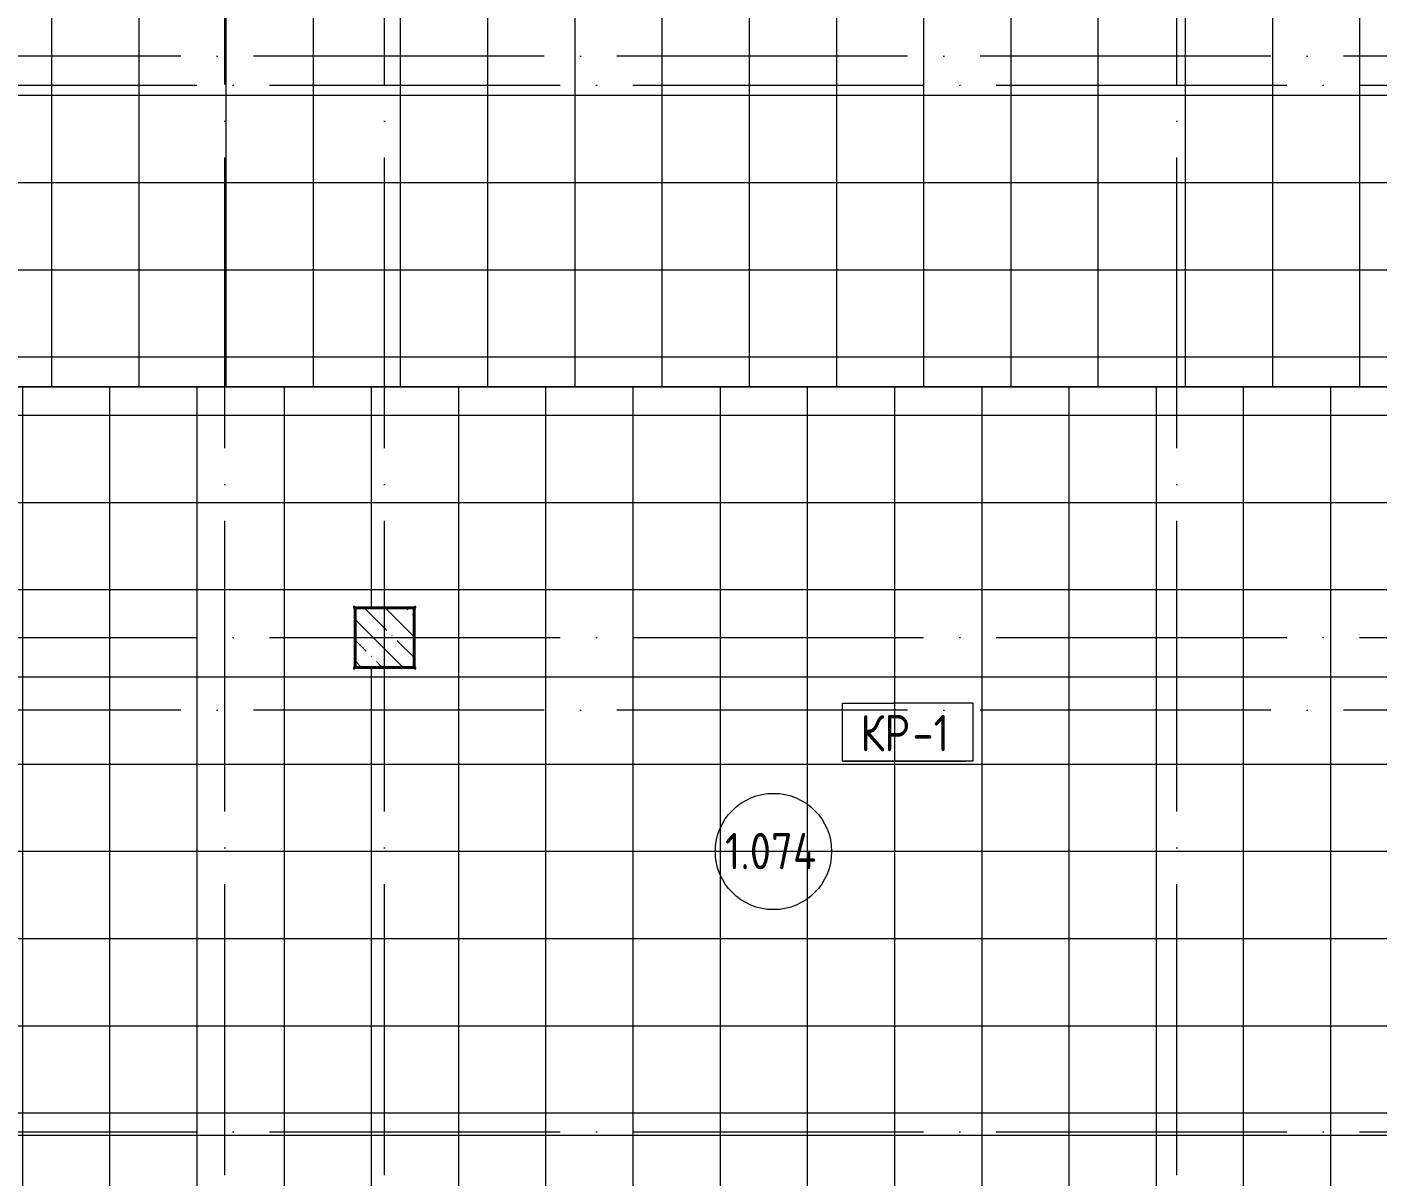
# Model space of a CAD drawing. Header units: millimetres. Extents: x -4370 to 196781, y -4577 to 61202.
# Drawn here: x 122789 to 132085, y 18915 to 26825 of the extents above; entities that cross this region are included whole.
import ezdxf

# ---------------------------------------------------------------- set-up
doc = ezdxf.new("R2010")
doc.units = ezdxf.units.MM
doc.linetypes.add('ADSK_Линия сетки', pattern=[2500, 2000, -250, 0, -250])
for name, color, linetype, lineweight in [('A-AREA-____-IDEN', 2, 'Continuous', 20), ('A-FLOR-____-IDEN', 11, 'Continuous', 20), ('A-FLOR-____-OTLN', 192, 'Continuous', 9), ('A-FLOR-____-PATT', 8, 'Continuous', 9), ('A-WALL-____-PATT', 111, 'Continuous', 9), ('A-WALL-FNSH-MCUT', 113, 'Continuous', 9), ('S-COLS-____-MCUT', 52, 'Continuous', 9), ('S-COLS-____-OTLN', 52, 'Continuous', 9), ('S-GRID-____-OTLN', 1, 'Continuous', 9)]:
    doc.layers.add(name, color=color, linetype=linetype, lineweight=lineweight)
doc.styles.add('GOST Common_1', font='GOST_Common.ttf', dxfattribs={"width": 0.9, "height": 250})

# ---------------------------------------------------------------- blocks, each defined once
blk = doc.blocks.new('BSC_Колонна _Прямоугольная - 400x400-V43-О_АИ_ПП_0_000_Целиком')
at = {"layer": 'S-COLS-____-OTLN', "lineweight": 5}
h = blk.add_hatch(dxfattribs=at)
h.set_pattern_fill('FP_72', color=256, style=0, pattern_type=2)
h.set_pattern_definition([(135, (-125249.98, -22625), (-142.5612, -142.5612), []), (135, (-125107.42, -22625), (-142.5612, -142.5612), [252.016, -50.403, 3.353, -47.05])])
h.paths.add_polyline_path([(200, -200), (200, 200), (-200, 200), (-200, -200)])
at = {"layer": 'S-COLS-____-MCUT', "color": 130, "lineweight": 25}
for p, q in [((200, 200), (-200, 200)), ((-200, 200), (-200, -200)), ((200, -200), (200, 200)), ((-200, -200), (200, -200))]:
    blk.add_line(p, q, dxfattribs=at)
blk = doc.blocks.new('0083_СОШ675_АР_R22_rvt-1-О_АИ_ПП_0_000_Целиком')
at = {"layer": 'S-COLS-____-OTLN', "color": 90, "lineweight": 9}
blk.add_blockref('BSC_Колонна _Прямоугольная - 400x400-V43-О_АИ_ПП_0_000_Целиком', (125250, 22625), dxfattribs=at)
blk = doc.blocks.new('BSC_Колонна _Прямоугольная - ПР-1_Профиль торцевой для плитки-3454341-О_АИ_ПП_0_000_Целиком')
at = {"layer": 'S-COLS-____-MCUT'}
for p, q in [((5, 5), (-5, 5)), ((-5, 5), (-5, -5)), ((5, -5), (5, 5)), ((-5, -5), (5, -5))]:
    blk.add_line(p, q, dxfattribs=at)
blk = doc.blocks.new('ADSK_Марка_Перекрытие - Типоразмер_ADSK_Марка-158127-О_АИ_ПП_0_000_Целиком')
at = {"layer": 'A-FLOR-____-IDEN'}
for p, q in [((-4.5, 4), (-1, 4)), ((-4.5, 0), (-4.5, 4)), ((4.5, 4), (-1, 4)), ((4.5, 0), (4.5, 4)), ((4.5, 0), (-4.5, 0)), ((-4.5, 0), (4, 0))]:
    blk.add_line(p, q, dxfattribs=at)
blk = doc.blocks.new('ADSK_Марка_Помещение_ОдноЗначение - Номер-159740-О_АИ_ПП_0_000_Целиком')
at = {"layer": 'A-AREA-____-IDEN'}
blk.add_circle((0, 0), 4, dxfattribs=at)

msp = doc.modelspace()

# ---------------------------------------------------------------- hatches: boundary and pattern name
at = {"layer": 'A-FLOR-____-PATT'}
h = msp.add_hatch(dxfattribs=at)
h.set_pattern_fill('FP_139', color=256, style=0, pattern_type=2)
h.set_pattern_definition([(90, (122360, 37155), (-600, 4e-14), []), (180, (122360, 37155), (-7e-14, -600), [])])
h.paths.add_polyline_path([(123701.532826, 24349.999414), (136485, 24350.000586), (136485, 24850.000586), (136500, 24850.000586), (136500, 24859.999414), (136700, 24859.999414), (136700, 27059.999414), (136500, 27059.999414), (136500, 27050.000586), (136485, 27050.99042), (136485, 28110.000586), (136299.978078, 28110.000586), (136299.978078, 28125), (135049.978078, 28125), (135049.978078, 28110.000586), (132950, 28110.000586), (132950, 28125), (130960, 28125), (130960, 28110.000586), (125085, 28110.000586), (125085, 27805.000984), (125080, 27804.349189), (125080, 27795.00157), (125070, 27795.00157), (125070, 27790.00157), (124330, 27790.00157), (124330, 27795.00157), (124320, 27795.000984), (124320, 27805.000984), (124315, 27805.85356), (124315, 28110.00157), (124049.978078, 28110.00157), (124049.978078, 28115.00157), (124039.978078, 28115.00157), (124039.978078, 28125.000984), (120145.5, 28125.000984), (120145.5, 28115.00157), (118690, 28115.00157), (118690, 34860.000586), (118320, 34860.000586), (118320, 34865.000586), (118310, 34865.000586), (118310, 34875), (118300, 34875), (118300, 36475), (118310, 36475.000586), (118310, 36485.000586), (118320, 36485.000586), (118320, 36490.000586), (118690, 36490.000586), (118690, 43524.999414), (118700, 43524.999414), (118699.978078, 44624.999414), (118690, 44624.999414), (118690.939069, 45335), (120047.499009, 45335), (120047.499009, 45325), (124030, 45324.999414), (124030, 45334.968424), (124045, 45334.96901), (124045, 45339.96901), (130949.978078, 45339.96901), (130949.978078, 45324.999414), (132949.978078, 45324.999414), (132949.978078, 45339.96901), (136485, 45340.004013), (136485, 45809.999414), (136699.978078, 45809.999414), (136699.978078, 48009.999414), (136485, 48009.999414), (136485, 48583.136009), (136480, 48583.136009), (136480, 49030.001172), (136059.997172, 49030.001172), (136059.997172, 49035.001172), (134324.978078, 49035.001172), (134324.978078, 49050.000586), (133224.978078, 49050.000586), (133224.978078, 49035.001172), (131950, 49035.001172), (131950, 49050.000586), (130850, 49050.000586), (130850, 49035.001172), (129820, 49035.001172), (129819.973332, 49250.000586), (128720, 49250.000586), (128720, 49035.001172), (115339.978078, 49035.001172), (115339.978078, 47039.5), (115125, 47039.5), (115125, 45939.5), (115339.978078, 45939.5), (115339.978078, 45525), (115334.978078, 45524.408705), (115334.978078, 45515), (115324.978078, 45515), (115324.978078, 45510), (114265.000586, 45510), (114265.000586, 45324.999414), (114260.000586, 45324.999414), (114260.000586, 45315.000586), (114250.000586, 45315.000586), (114249.978078, 45310.000586), (113849.978078, 45310.000586), (113849.978078, 43335.193215), (115335, 43335.193215), (115334.01456, 39765.02363), (113849.978078, 39765.02363), (113850.899223, 35984.940919), (114259.978078, 35984.940919), (114259.978078, 35565), (114060.000586, 35565), (114060.000586, 32734.968424), (114259.978078, 32734.968424), (114259.978078, 32315), (114060.000586, 32315), (114060.000586, 28535), (114259.978664, 28534.382301), (114259.978664, 28115), (114060.000586, 28115), (114060.000586, 24375), (114585, 24375), (114585, 24350), (116575, 24349.999414), (116575, 24375), (118699.978078, 24375), (118699.978078, 24435.000398), (118799.978078, 24435.000398), (118799.978078, 24375), (121200, 24375), (121200, 24360), (121215, 24360), (121215, 24350), (121217.736766, 24349.999414)])
h.paths.add_polyline_path([(118700, 28035.000398), (118699.978078, 28035.000398), (118700, 28105.000984), (118799.978078, 28105.000984), (118799.978078, 28035.000398), (118705, 28035.000398)])
h.paths.add_polyline_path([(113373.815688, 35984.940919), (113799.978078, 35984.940919), (113798.859805, 39765.02363), (112925.000848, 39765.02363), (112924.950825, 39975.023044), (111824.978078, 39975.023044), (111824.978078, 39765.02363), (111475, 39765.02363), (111474.992967, 39975.023044), (110375, 39975.023044), (110375, 39780.02363), (110425, 39780.02363), (110425, 39765.02363), (109080.000848, 39765.02363), (109080.000848, 39494.940333), (108870.000848, 39494.940333), (108870.000848, 36794.940333), (109130.000848, 36794.940333), (109130.000848, 36804.940919), (110600.000586, 36804.940919), (110600.000586, 35984.940919), (113341.034602, 35984.940919)])
h.paths.add_polyline_path([(113766.348585, 43335.193215), (113799.978078, 43335.193215), (113799.978078, 45310.000586), (113400.000586, 45310.000586), (113399.978078, 45315.000586), (113390.000586, 45315.000586), (113390.000586, 45325.000586), (113385.000586, 45324.999414), (113385.000586, 45510.000586), (112075, 45509.810247), (112075, 45245.037726), (112065, 45245.037726), (112065, 43545.037726), (112075, 43545.037726), (112075, 43335.193215), (112524.450555, 43335.193215)])
h = msp.add_hatch(dxfattribs=at)
h.set_pattern_fill('FP_137', color=256, style=0, pattern_type=2)
h.set_pattern_definition([(90, (128760, 21755), (-600, 4e-14), []), (180, (128760, 21755), (-7e-14, -600), [])])
h.paths.add_polyline_path([(132285, 19199.999414), (132285, 19440), (132484.978078, 19440), (132484.978078, 20184.999414), (132499.978078, 20184.999414), (132499.978078, 21284.999414), (132484.978078, 21284.999414), (132484.978078, 22410.000586), (132300, 22410.000586), (132299.978078, 22415.000586), (132290, 22415.000586), (132290, 22425), (132285, 22425.875912), (132285, 23025), (132290, 23025.000586), (132290, 23035.000586), (132300, 23035.000586), (132300, 23040.000586), (135215, 23040.000586), (135215, 23025), (136265, 23025), (136265, 23040.000586), (136485, 23040.000586), (136485, 24349.999414), (121215, 24349.999414), (121215, 22840), (121399.978078, 22840), (121399.978078, 22835), (121409.978078, 22835), (121409.978078, 22825), (121414.978078, 22824.999414), (121414.978078, 22425), (121409.978078, 22425), (121409.978078, 22415), (121399.978078, 22415), (121399.978078, 22410), (121215.001, 22410), (121215.001, 22054.999414), (121200.001, 22054.999414), (121200.001, 20004.999414), (121215.001, 20004.999414), (121215.001, 19440.000586), (121399.978078, 19440.000586), (121399.978078, 19435.000586), (121409.978078, 19435.000586), (121409.978078, 19425.000586), (121414.978078, 19424.999414), (121414.978078, 19199.999414), (131152.921007, 19199.999414)])
h.paths.add_polyline_path([(125459.978078, 22410), (125454.978078, 22410), (125454.978078, 22415), (125045, 22414.874993), (125045, 22410), (125035, 22410), (125035, 22420), (125040, 22420), (125040, 22830), (125035, 22830.941556), (125035, 22840), (125045, 22840), (125045, 22835), (125454.978078, 22835.125007), (125454.978078, 22840), (125464.978078, 22840), (125464.978078, 22830), (125459.978078, 22830), (125460.620153, 22420), (125464.978078, 22420), (125464.978078, 22410)])
h = msp.add_hatch(dxfattribs=at)
h.set_pattern_fill('FP_136', color=256, style=0, pattern_type=2)
h.set_pattern_definition([(90, (126960, 14637.5), (-600, 4e-14), []), (180, (126960, 14637.5), (-7e-14, -600), [])])
h.paths.add_polyline_path([(121950.001172, 10025.000586), (124685.001172, 10025.000586), (124685.001172, 10225.000586), (124690.001172, 10225.000586), (124690.001172, 10240.000586), (125035, 10240.000586), (125035, 10425), (125040, 10425.000586), (125040, 10435.000586), (125050, 10435.000586), (125050, 10440.000586), (125235, 10440.000586), (125235.010844, 10435.000586), (125245, 10435.000586), (125245, 10425), (125250, 10425.000586), (125250, 12545), (125235, 12545), (125235, 15710.000586), (125049.978078, 15710.000586), (125049.784291, 15715.000586), (125039.978078, 15715.000586), (125039.978078, 15725.000586), (125034.978078, 15725.000586), (125034.978078, 16124.999414), (125039.978078, 16125), (125039.978078, 16135), (125049.978078, 16135), (125049.978078, 16140), (125610, 16140), (125610, 16134.999414), (125660, 16134.999414), (125660, 16084.999414), (126325, 16084.999414), (126325, 16134.999414), (126375, 16134.999414), (126375, 16012.499414), (126422, 16012.499414), (126422, 15979.999414), (128528, 15979.999414), (128528, 16012.499414), (128575, 16012.499414), (128575, 16134.999414), (128625, 16134.999414), (128625, 16097.999414), (129325, 16097.999414), (129325, 16134.999414), (129375, 16134.999414), (129375, 16012.499414), (129422, 16012.499414), (129422, 15979.999414), (131528, 15979.999414), (131528, 16012.499414), (131575, 16012.499414), (131575, 16134.999414), (131625, 16134.999414), (131625, 16084.999414), (132079.978078, 16084.999414), (132079.978078, 16134.999414), (132129.978078, 16134.999414), (132130.857536, 16140), (132285, 16140), (132285, 17285.000586), (132300, 17285.000586), (132300, 16140), (132484.978078, 16140), (132484.978078, 19010.000586), (132300, 19010.000586), (132299.978078, 18895), (132285, 18895), (132285, 19199.999414), (121414.978078, 19199.999414), (121414.978078, 19010), (121215, 19010), (121215, 16140), (121399.999886, 16140), (121400, 16135), (121410, 16135), (121410, 16125), (121415, 16124.999414), (121415, 15724.502055), (121410, 15724.500586), (121410, 15714.500586), (121400, 15714.500586), (121398.921975, 15709.500586), (121200, 15709.5), (121200, 15724.5), (121197, 15724.5), (121197, 10425), (121200, 10425), (121200, 10429.5), (121210, 10429.621636), (121210, 10435), (121215, 10435), (121215, 10440), (121399.978078, 10440), (121399.978078, 10435), (121409.978078, 10435), (121409.978078, 10425), (121414.978078, 10424.999414), (121414.978078, 10240.000586), (121910.001172, 10240.000586), (121910.001172, 10225.000586), (121915.001172, 10225.000586), (121915.001172, 10025.000586), (121940.001172, 10025.000586)])
h.paths.add_polyline_path([(121896.001172, 10025.000586), (121900.001133, 10025.000586), (121900.000586, 10225), (121896.001172, 10225.000586), (121896.001172, 10085)])
h.paths.add_polyline_path([(125099.978078, 12945.000001), (124999.978078, 12945.000001), (124999.978078, 13145.000001), (125099.978078, 13145.000001)])
h.paths.add_polyline_path([(125620, 15925), (126350, 15925), (126350, 15927.999414), (125610, 15927.999414), (125610, 15925)])
h.paths.add_polyline_path([(131615, 15925), (131615, 15927.999414), (131585, 15927.999414), (131585, 15925), (131611.000039, 15925)])
h.paths.add_polyline_path([(132114.978078, 15925), (132129.978078, 15925), (132129.978078, 15927.999414), (132089.978078, 15927.999414), (132089.978078, 15925)])
h.paths.add_polyline_path([(128600, 15925), (128615, 15925), (128615, 15927.999414), (128600, 15927.999414)])
h.paths.add_polyline_path([(129350, 15925), (129350, 15927.999414), (129335, 15927.999414), (129335, 15925)])
h.paths.add_polyline_path([(131625, 15979.999414), (131625, 15984.999414), (131615, 15984.999414), (131615, 15979.999414)])
at = {"layer": 'A-WALL-____-PATT'}
for points in [[(125049.978078, 22825), (125449.978078, 22825), (125449.978078, 22835), (125045, 22835), (125045, 22830), (125040, 22830), (125040, 22825), (125045, 22825)], [(125045, 22415), (125050, 22415), (125049.978078, 22824.999414), (125040, 22825), (125040, 22420), (125045, 22420)], [(125050, 22415), (125454.978078, 22415), (125454.978078, 22420), (125459.978078, 22420), (125459.978078, 22425), (125050, 22424.999414)]]:
    msp.add_hatch(color=7, dxfattribs=at).paths.add_polyline_path(points)
h = msp.add_hatch(color=7, dxfattribs=at)
h.paths.add_polyline_path([(125449.978078, 22425), (125459.978078, 22425), (125459.978078, 22824.999414), (125449.978078, 22825), (125449.978078, 22458.703039)])
h.paths.add_polyline_path([(125454.978078, 22824.999414), (125459.978078, 22824.999414), (125459.978078, 22830), (125454.978078, 22830), (125454.978078, 22835), (125449.978078, 22835), (125449.978078, 22825)])

# ---------------------------------------------------------------- linework, layer by layer
at = {"layer": 'A-FLOR-____-OTLN'}
for p, q in [((136485, 24349.999414), (121215, 24349.999414)), ((121215, 24349.999414), (136485, 24349.999414)), ((132285, 19199.999414), (121414.978078, 19199.999414))]:
    msp.add_line(p, q, dxfattribs=at)
at = {"layer": 'A-WALL-FNSH-MCUT', "color": 7}
for p, q in [((125040, 22830), (125040, 22420)), ((125454.978078, 22835), (125045, 22835)), ((125459.978078, 22420), (125459.978078, 22830)), ((125045, 22415), (125454.978078, 22415))]:
    msp.add_line(p, q, dxfattribs=at)
at = {"layer": 'S-GRID-____-OTLN', "linetype": 'ADSK_Линия сетки'}
for p, q in [((124150.000505, -3572.657751), (124150.000505, 61202.00513)), ((125250.001, -3572.657751), (125250.001, 61202.00513)), ((130700.001, -3572.657751), (130700.001, 61202.00513)), ((156348.554077, 26625.11992), (99320, 26625.11992)), ((-3047.723308, 26425.000586), (156348.554077, 26425.000586)), ((-3047.723308, 22625.000586), (156348.554077, 22625.000586)), ((156348.554077, 22125.11992), (99320, 22125.11992)), ((-3047.723308, 19225.000586), (156348.554077, 19225.000586))]:
    msp.add_line(p, q, dxfattribs=at)

# ---------------------------------------------------------------- block references
at = {"lineweight": 5}
msp.add_blockref('0083_СОШ675_АР_R22_rvt-1-О_АИ_ПП_0_000_Целиком', (0, 0), dxfattribs=at)
at = {"layer": 'A-AREA-____-IDEN', "xscale": 99.99999999999993, "yscale": 99.99999999999993, "zscale": 99.99999999999993}
msp.add_blockref('ADSK_Марка_Помещение_ОдноЗначение - Номер-159740-О_АИ_ПП_0_000_Целиком', (127925.728039, 21153.745052), dxfattribs=at)
at = {"layer": 'A-FLOR-____-IDEN', "xscale": 99.99999999999993, "yscale": 99.99999999999993, "zscale": 99.99999999999993}
msp.add_blockref('ADSK_Марка_Перекрытие - Типоразмер_ADSK_Марка-158127-О_АИ_ПП_0_000_Целиком', (128850, 21774.999414), dxfattribs=at)
at = {"layer": 'S-COLS-____-OTLN'}
for p in [(125040, 22835), (125459.978078, 22835), (125040, 22415), (125459.978078, 22415)]:
    msp.add_blockref('BSC_Колонна _Прямоугольная - ПР-1_Профиль торцевой для плитки-3454341-О_АИ_ПП_0_000_Целиком', p, dxfattribs=at)

# ---------------------------------------------------------------- texts
at = {"layer": 'A-AREA-____-IDEN', "lineweight": 9, "insert": (127591.370782, 21281.470123), "char_height": 250, "width": 822.531375, "attachment_point": 1, "style": 'GOST Common_1'}
msp.add_mtext('1.074', dxfattribs=at)
at = {"layer": 'A-FLOR-____-IDEN', "lineweight": 9, "char_height": 250, "attachment_point": 1, "style": 'GOST Common_1'}
for s, insert, width in [('КР', (128523.919154, 22092.836988), 432.91125), ('-1', (128881.106654, 22092.836988), 331.898625)]:
    msp.add_mtext(s, dxfattribs=dict(at, insert=insert, width=width))

doc.saveas('drawing.dxf')
